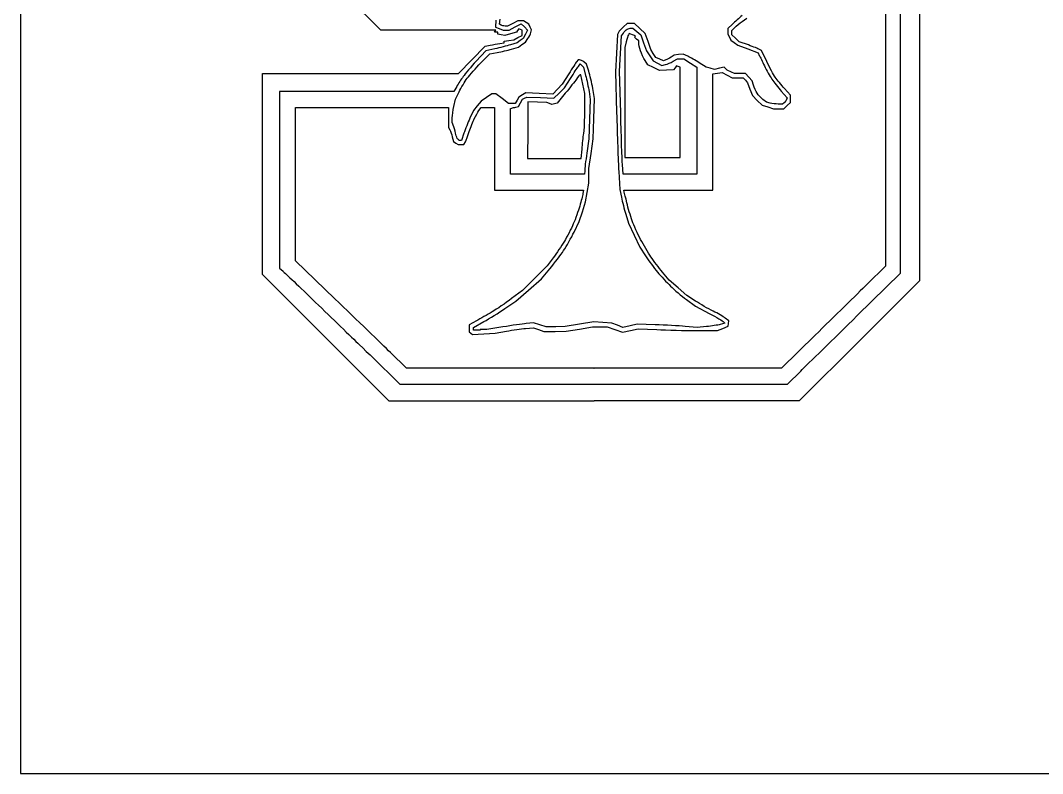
# Model space of a CAD drawing. Extents: x 2.7 to 30.1, y 1.6 to 101.3.
# Drawn here: x 2.695 to 5.734, y 54.481 to 56.72 of the extents above; entities that cross this region are included whole.
import ezdxf

# ---------------------------------------------------------------- set-up
doc = ezdxf.new("R2010")
doc.units = 0
doc.layers.get('0').update_dxf_attribs({"linetype": 'CONTINUOUS'})

msp = doc.modelspace()

# ---------------------------------------------------------------- linework, layer by layer
at = {"color": 5}
for p, q in [((2.694834, 59.100892), (2.694834, 54.481264)), ((2.694834, 54.481264), (30.070394, 54.481264))]:
    msp.add_line(p, q, dxfattribs=at)
at = {"color": 7}
for p, q in [((5.367779, 57.086762), (5.367801, 56.516688)), ((5.266485, 57.045296), (5.266508, 56.517543)), ((5.310976, 56.51769), (5.310976, 57.066538)), ((3.76614, 56.691801), (3.582663, 56.875257)), ((4.108344, 56.721237), (4.107074, 56.700747)), ((4.11958, 56.709386), (4.121217, 56.724542)), ((4.123972, 56.706564), (4.11958, 56.709386)), ((4.158279, 56.711568), (4.142731, 56.703694)), ((4.173826, 56.719442), (4.158279, 56.711568)), ((4.165508, 56.701001), (4.183396, 56.710682)), ((4.181918, 56.719442), (4.173826, 56.719442)), ((4.190009, 56.719442), (4.181918, 56.719442)), ((4.183396, 56.710682), (4.192974, 56.701114)), ((4.197936, 56.714249), (4.190009, 56.719442)), ((4.205864, 56.709056), (4.197936, 56.714249)), ((4.210255, 56.700561), (4.205864, 56.709056)), ((4.499032, 56.711048), (4.487782, 56.701171)), ((4.509736, 56.711048), (4.499032, 56.711048)), ((4.520421, 56.711048), (4.509736, 56.711048)), ((4.536514, 56.696091), (4.520421, 56.711048)), ((4.811774, 56.709014), (4.798078, 56.696031)), ((4.840924, 56.71724), (4.85444, 56.726949)), ((3.937186, 56.691801), (3.76614, 56.691801)), ((4.10823, 56.691801), (3.937186, 56.691801)), ((4.104336, 56.685479), (4.106283, 56.68864)), ((4.109252, 56.685479), (4.104336, 56.685479)), ((4.106283, 56.68864), (4.10823, 56.691801)), ((4.107074, 56.700747), (4.118357, 56.696034)), ((4.114168, 56.685479), (4.109252, 56.685479)), ((4.114168, 56.682657), (4.114168, 56.685479)), ((4.114168, 56.679835), (4.114168, 56.682657)), ((4.124546, 56.677859), (4.114168, 56.679835)), ((4.118357, 56.696034), (4.129643, 56.691321)), ((4.134923, 56.675884), (4.124546, 56.677859)), ((4.129643, 56.691321), (4.138624, 56.691321)), ((4.152105, 56.680879), (4.134923, 56.675884)), ((4.142731, 56.703694), (4.135546, 56.703742)), ((4.138624, 56.691321), (4.147621, 56.691321)), ((4.147621, 56.691321), (4.165508, 56.701001)), ((4.169286, 56.685874), (4.152105, 56.680879)), ((4.173079, 56.690757), (4.169286, 56.685874)), ((4.176873, 56.695639), (4.173079, 56.690757)), ((4.174042, 56.669449), (4.186632, 56.675884)), ((4.181752, 56.693664), (4.176873, 56.695639)), ((4.186632, 56.691688), (4.181752, 56.693664)), ((4.186632, 56.683786), (4.186632, 56.691688)), ((4.186632, 56.675884), (4.186632, 56.683786)), ((4.196186, 56.679101), (4.189836, 56.666655)), ((4.192974, 56.701114), (4.202536, 56.691547)), ((4.202536, 56.691547), (4.196186, 56.679101)), ((4.214647, 56.692066), (4.210255, 56.700561)), ((4.212728, 56.684503), (4.214647, 56.692066)), ((4.469494, 56.67817), (4.466841, 56.622961)), ((4.473014, 56.684745), (4.469494, 56.67817)), ((4.481653, 56.674292), (4.487295, 56.6829)), ((4.505077, 56.681203), (4.502283, 56.677506)), ((4.514329, 56.677986), (4.505077, 56.681203)), ((4.509957, 56.697519), (4.515672, 56.697474)), ((4.52358, 56.674769), (4.514329, 56.677986)), ((4.515672, 56.697474), (4.52759, 56.687285)), ((4.522141, 56.672511), (4.52358, 56.674769)), ((4.52759, 56.687285), (4.539509, 56.677097)), ((4.552606, 56.681133), (4.536514, 56.696091)), ((4.539509, 56.677097), (4.547654, 56.653503)), ((4.560644, 56.657765), (4.552606, 56.681133)), ((4.798078, 56.696031), (4.798078, 56.687593)), ((4.798078, 56.687593), (4.798078, 56.679155)), ((4.798078, 56.679155), (4.802486, 56.67066)), ((4.810091, 56.690204), (4.818744, 56.698868)), ((4.810091, 56.683938), (4.810091, 56.690204)), ((4.810091, 56.677673), (4.810091, 56.683938)), ((4.82096, 56.667428), (4.810091, 56.677673)), ((4.076983, 56.643513), (4.091641, 56.646758)), ((4.119689, 56.652008), (4.133077, 56.653983)), ((4.133077, 56.659063), (4.147265, 56.661039)), ((4.133077, 56.656523), (4.133077, 56.659063)), ((4.133077, 56.653983), (4.133077, 56.656523)), ((4.147265, 56.661039), (4.161452, 56.663014)), ((4.172095, 56.654011), (4.151753, 56.647802)), ((4.161452, 56.663014), (4.174042, 56.669449)), ((4.180966, 56.660333), (4.172095, 56.654011)), ((4.175336, 56.641323), (4.186004, 56.648576)), ((4.189836, 56.666655), (4.180966, 56.660333)), ((4.186004, 56.648576), (4.196672, 56.655829)), ((4.196672, 56.655829), (4.203747, 56.666384)), ((4.479, 56.622137), (4.481653, 56.674292)), ((4.49579, 56.657017), (4.49209, 56.640225)), ((4.520701, 56.670253), (4.522141, 56.672511)), ((4.526834, 56.665004), (4.520701, 56.670253)), ((4.532967, 56.659755), (4.526834, 56.665004)), ((4.532967, 56.653066), (4.532967, 56.659755)), ((4.547654, 56.653503), (4.555798, 56.62991)), ((4.568681, 56.634397), (4.560644, 56.657765)), ((4.802486, 56.67066), (4.806894, 56.662165)), ((4.806894, 56.662165), (4.817272, 56.654517)), ((4.817272, 56.654517), (4.827649, 56.646868)), ((4.831845, 56.657184), (4.82096, 56.667428)), ((4.827649, 56.646868), (4.857691, 56.635467)), ((4.859063, 56.647334), (4.831845, 56.657184)), ((4.037019, 56.602811), (4.076983, 56.643513)), ((4.078836, 56.630276), (4.050226, 56.599348)), ((4.063603, 56.593825), (4.090575, 56.621031)), ((4.105122, 56.635949), (4.078836, 56.630276)), ((4.090575, 56.621031), (4.112622, 56.624982)), ((4.155002, 56.635114), (4.175336, 56.641323)), ((4.466841, 56.622961), (4.464189, 56.56775)), ((4.476347, 56.569983), (4.479, 56.622137)), ((4.49209, 56.640225), (4.49209, 56.476683)), ((4.555798, 56.62991), (4.565668, 56.614839)), ((4.565668, 56.614839), (4.575537, 56.599768)), ((4.576465, 56.622064), (4.568681, 56.634397)), ((4.584249, 56.609731), (4.576465, 56.622064)), ((4.637984, 56.617492), (4.62904, 56.61117)), ((4.651392, 56.618903), (4.637984, 56.617492)), ((4.664801, 56.620314), (4.651392, 56.618903)), ((4.678661, 56.613795), (4.664801, 56.620314)), ((4.857691, 56.635467), (4.88773, 56.624065)), ((4.88773, 56.624065), (4.891631, 56.616332)), ((4.897779, 56.631332), (4.892027, 56.634408)), ((4.91349, 56.598433), (4.897779, 56.631332)), ((3.997054, 56.562106), (4.037019, 56.602811)), ((4.352694, 56.603067), (4.348359, 56.597564)), ((4.35743, 56.603067), (4.352694, 56.603067)), ((4.35359, 56.583772), (4.359141, 56.590912)), ((4.359141, 56.590912), (4.363767, 56.586284)), ((4.363767, 56.586284), (4.368392, 56.581655)), ((4.377804, 56.590763), (4.369983, 56.596915)), ((4.384515, 56.569342), (4.377804, 56.590763)), ((4.559744, 56.588849), (4.551797, 56.601436)), ((4.57707, 56.579959), (4.559744, 56.588849)), ((4.575537, 56.599768), (4.588872, 56.593305)), ((4.595315, 56.605102), (4.584249, 56.609731)), ((4.588872, 56.593305), (4.602207, 56.586842)), ((4.606381, 56.600474), (4.595315, 56.605102)), ((4.602207, 56.586842), (4.612494, 56.5891)), ((4.613239, 56.602732), (4.606381, 56.600474)), ((4.635648, 56.598809), (4.648528, 56.606316)), ((4.64546, 56.585152), (4.641126, 56.579254)), ((4.650651, 56.583176), (4.64546, 56.585152)), ((4.648528, 56.606316), (4.657997, 56.606316)), ((4.657997, 56.606316), (4.667468, 56.606316)), ((4.667468, 56.606316), (4.686854, 56.593785)), ((4.686854, 56.593785), (4.70624, 56.581254)), ((4.733222, 56.581706), (4.712871, 56.594491)), ((3.414961, 56.263622), (3.414961, 56.562106)), ((3.414961, 56.562106), (3.706007, 56.562106)), ((3.706007, 56.562106), (3.997054, 56.562106)), ((4.324828, 56.561276), (4.305637, 56.530497)), ((4.361343, 56.558967), (4.358944, 56.558967)), ((4.366857, 56.531169), (4.361343, 56.558967)), ((4.368392, 56.581655), (4.374976, 56.557074)), ((4.464189, 56.56775), (4.467454, 56.446488)), ((4.479503, 56.445571), (4.476347, 56.569983)), ((4.594395, 56.571069), (4.57707, 56.579959)), ((4.615593, 56.572198), (4.594395, 56.571069)), ((4.636791, 56.573327), (4.615593, 56.572198)), ((4.641126, 56.579254), (4.636791, 56.573327)), ((4.655821, 56.581201), (4.650651, 56.583176)), ((4.655821, 56.447241), (4.655821, 56.581201)), ((4.70624, 56.581254), (4.70624, 56.422129)), ((4.745939, 56.578263), (4.733222, 56.581706)), ((4.758656, 56.574848), (4.745939, 56.578263)), ((4.753374, 56.561411), (4.767127, 56.563387)), ((4.753374, 56.388536), (4.753374, 56.561411)), ((4.772824, 56.578122), (4.758656, 56.574848)), ((4.767127, 56.563387), (4.780896, 56.565363)), ((4.786991, 56.581396), (4.772824, 56.578122)), ((4.780896, 56.565363), (4.795953, 56.557376)), ((4.793288, 56.575525), (4.786991, 56.581396)), ((4.795953, 56.557376), (4.811012, 56.549389)), ((4.817327, 56.562938), (4.808454, 56.566297)), ((4.834128, 56.562938), (4.817327, 56.562938)), ((4.850929, 56.562938), (4.834128, 56.562938)), ((4.860561, 56.55196), (4.850929, 56.562938)), ((3.99182, 56.523574), (3.983384, 56.508616)), ((4.305637, 56.530497), (4.291503, 56.515962)), ((4.312834, 56.519552), (4.330433, 56.548088)), ((4.372372, 56.50337), (4.366857, 56.531169)), ((4.811012, 56.549389), (4.827322, 56.549389)), ((4.827322, 56.549389), (4.843632, 56.549389)), ((4.843632, 56.549389), (4.850252, 56.542305)), ((4.850252, 56.542305), (4.856873, 56.535221)), ((4.856873, 56.535221), (4.863858, 56.516312)), ((4.870193, 56.540981), (4.860561, 56.55196)), ((4.874093, 56.527548), (4.870193, 56.540981)), ((3.724326, 56.508613), (3.465266, 56.50861)), ((3.465266, 56.50861), (3.465266, 56.246135)), ((3.983384, 56.508616), (3.724326, 56.508613)), ((3.987828, 56.486075), (3.998984, 56.508286)), ((4.096786, 56.50206), (4.080603, 56.491166)), ((4.102701, 56.50206), (4.096786, 56.50206)), ((4.108617, 56.50206), (4.102701, 56.50206)), ((4.127472, 56.487893), (4.108617, 56.50206)), ((4.176841, 56.49251), (4.171507, 56.48314)), ((4.187255, 56.498944), (4.176841, 56.49251)), ((4.197669, 56.505379), (4.187255, 56.498944)), ((4.237529, 56.503403), (4.197669, 56.505379)), ((4.277389, 56.501428), (4.237529, 56.503403)), ((4.291503, 56.515962), (4.277389, 56.501428)), ((4.280723, 56.489524), (4.296778, 56.504538)), ((4.314833, 56.503993), (4.290381, 56.4746)), ((4.296778, 56.504538), (4.312834, 56.519552)), ((4.37235, 56.453207), (4.372372, 56.50337)), ((4.385227, 56.508876), (4.388893, 56.485254)), ((4.40155, 56.488084), (4.39638, 56.518006)), ((4.863858, 56.516312), (4.870843, 56.497403)), ((4.870843, 56.497403), (4.885358, 56.482813)), ((4.956869, 56.510101), (4.974195, 56.490345)), ((4.984596, 56.498363), (4.966743, 56.517639)), ((4.984596, 56.487272), (4.984596, 56.498363)), ((5.266508, 56.517543), (5.26653, 55.98979)), ((5.310976, 55.968838), (5.310976, 56.51769)), ((5.367801, 56.516688), (5.367823, 55.94661)), ((3.983346, 56.464937), (3.987828, 56.486075)), ((4.053101, 56.466444), (4.041781, 56.452643)), ((4.064421, 56.480273), (4.053101, 56.466444)), ((4.080603, 56.491166), (4.064421, 56.480273)), ((4.146327, 56.473725), (4.127472, 56.487893)), ((4.15625, 56.473748), (4.146327, 56.473725)), ((4.166173, 56.47377), (4.15625, 56.473748)), ((4.171507, 56.48314), (4.166173, 56.47377)), ((4.167626, 56.462713), (4.1755, 56.464406)), ((4.1755, 56.464406), (4.181305, 56.475215)), ((4.181305, 56.475215), (4.18711, 56.486024)), ((4.18711, 56.486024), (4.193895, 56.489044)), ((4.193895, 56.489044), (4.200679, 56.492064)), ((4.200679, 56.492064), (4.240701, 56.490935)), ((4.203835, 56.478099), (4.202932, 56.393949)), ((4.231941, 56.477253), (4.203835, 56.478099)), ((4.260048, 56.476406), (4.231941, 56.477253)), ((4.240701, 56.490935), (4.280723, 56.489524)), ((4.267594, 56.473527), (4.260048, 56.476406)), ((4.275141, 56.470649), (4.267594, 56.473527)), ((4.282761, 56.472624), (4.275141, 56.470649)), ((4.290381, 56.4746), (4.282761, 56.472624)), ((4.388893, 56.485254), (4.38703, 56.426986)), ((4.399744, 56.428239), (4.40155, 56.488084)), ((4.49209, 56.476683), (4.49209, 56.313141)), ((4.885358, 56.482813), (4.899873, 56.468193)), ((4.899873, 56.468193), (4.916981, 56.463113)), ((4.912735, 56.47782), (4.902248, 56.485553)), ((4.923892, 56.474716), (4.912735, 56.47782)), ((4.916981, 56.463113), (4.934089, 56.458033)), ((4.960253, 56.471775), (4.947643, 56.471696)), ((4.965169, 56.475613), (4.960253, 56.471775)), ((4.964349, 56.458033), (4.974473, 56.467093)), ((4.974195, 56.490345), (4.972135, 56.484898)), ((4.974473, 56.467093), (4.984596, 56.476152)), ((4.984596, 56.476152), (4.984596, 56.487272)), ((3.512499, 56.233249), (3.512499, 56.461316)), ((3.512499, 56.461316), (3.740167, 56.461316)), ((3.740167, 56.461316), (3.967834, 56.461316)), ((3.967735, 56.431877), (3.967633, 56.402436)), ((3.967834, 56.461316), (3.967735, 56.431877)), ((4.041781, 56.452643), (4.031132, 56.429331)), ((4.058034, 56.452651), (4.064147, 56.461316)), ((4.064147, 56.461316), (4.084405, 56.461316)), ((4.084405, 56.461316), (4.104663, 56.461316)), ((4.104663, 56.461316), (4.104663, 56.338481)), ((4.151878, 56.458366), (4.155815, 56.459778)), ((4.151878, 56.360627), (4.151878, 56.458366)), ((4.372329, 56.403045), (4.37235, 56.453207)), ((4.655821, 56.313284), (4.655821, 56.447241)), ((4.934089, 56.458033), (4.949219, 56.458033)), ((4.949219, 56.458033), (4.964349, 56.458033)), ((3.967633, 56.402436), (3.971443, 56.394872)), ((3.978755, 56.41723), (3.978811, 56.430522)), ((3.983126, 56.40374), (3.978755, 56.41723)), ((4.369444, 56.384136), (4.372329, 56.403045)), ((4.38703, 56.426986), (4.385167, 56.368716)), ((4.397937, 56.368397), (4.399744, 56.428239)), ((4.70624, 56.422129), (4.70624, 56.263004)), ((3.978628, 56.374044), (3.982004, 56.36078)), ((4.013533, 56.384746), (4.006585, 56.363495)), ((4.202932, 56.393949), (4.202028, 56.309793)), ((4.753374, 56.215664), (4.753374, 56.388536)), ((3.982004, 56.36078), (3.988915, 56.355925)), ((3.988915, 56.355925), (3.995827, 56.351071)), ((3.995827, 56.351071), (4.0045, 56.351071)), ((4.006585, 56.363495), (4.002504, 56.363495)), ((4.0045, 56.351071), (4.013172, 56.351071)), ((4.013172, 56.351071), (4.017544, 56.359735)), ((4.151878, 56.262888), (4.151878, 56.360627)), ((4.385167, 56.368716), (4.378801, 56.326196)), ((4.391444, 56.324393), (4.397937, 56.368397)), ((4.104663, 56.338481), (4.104663, 56.215644)), ((4.282175, 56.310135), (4.362338, 56.310135)), ((4.282191, 56.309793), (4.282175, 56.310135)), ((4.362338, 56.310135), (4.364455, 56.33768)), ((4.38495, 56.280389), (4.391444, 56.324393)), ((4.49209, 56.313141), (4.573981, 56.313141)), ((4.573931, 56.313284), (4.655821, 56.313284)), ((4.573981, 56.313141), (4.573931, 56.313284)), ((4.202028, 56.309793), (4.282191, 56.309793)), ((4.384941, 56.258262), (4.38495, 56.280389)), ((4.486327, 56.262888), (4.484492, 56.292025)), ((3.414961, 55.965135), (3.414961, 56.263622)), ((4.262115, 56.262888), (4.151878, 56.262888)), ((4.372323, 56.263196), (4.262084, 56.263196)), ((4.262084, 56.263196), (4.262115, 56.262888)), ((4.372377, 56.27344), (4.372323, 56.263196)), ((4.384932, 56.236136), (4.384941, 56.258262)), ((4.473587, 56.271682), (4.476454, 56.218139)), ((4.596272, 56.262888), (4.486327, 56.262888)), ((4.596297, 56.263004), (4.596272, 56.262888)), ((4.70624, 56.263004), (4.596297, 56.263004)), ((3.465266, 56.246135), (3.465266, 55.98366)), ((3.512499, 56.00518), (3.512499, 56.233249)), ((4.380089, 56.208478), (4.384932, 56.236136)), ((4.104663, 56.215644), (4.236869, 56.215644)), ((4.236869, 56.215644), (4.369076, 56.215644)), ((4.369076, 56.215644), (4.367129, 56.205399)), ((4.375263, 56.180821), (4.380089, 56.208478)), ((4.476454, 56.218139), (4.481424, 56.194517)), ((4.490016, 56.21016), (4.488379, 56.215664)), ((4.488379, 56.215664), (4.620876, 56.215664)), ((4.620876, 56.215664), (4.753374, 56.215664)), ((4.365828, 56.151777), (4.375263, 56.180821)), ((4.356393, 56.122731), (4.365828, 56.151777)), ((4.494485, 56.144123), (4.502576, 56.11734)), ((4.340973, 56.091235), (4.356393, 56.122731)), ((4.502576, 56.11734), (4.519321, 56.082023)), ((4.519321, 56.082023), (4.536065, 56.046706)), ((4.536065, 56.046706), (4.553247, 56.020375)), ((4.278766, 56.014513), (4.260896, 55.990439)), ((3.465266, 55.98366), (3.4755, 55.974629)), ((3.629823, 55.89239), (3.512499, 56.00518)), ((4.260896, 55.990439), (4.224432, 55.954126)), ((4.243593, 55.952029), (4.268889, 55.98226)), ((5.26653, 55.98979), (5.212198, 55.93638)), ((3.603152, 55.777009), (3.414961, 55.965135)), ((4.224432, 55.954126), (4.18797, 55.917812)), ((4.205487, 55.918704), (4.243593, 55.952029)), ((4.623892, 55.948594), (4.604055, 55.971849)), ((4.65006, 55.925791), (4.623892, 55.948594)), ((5.182628, 55.842755), (5.310976, 55.968838)), ((5.367823, 55.94661), (5.189092, 55.767856)), ((4.18797, 55.917812), (4.155165, 55.893343)), ((4.16738, 55.885376), (4.205487, 55.918704)), ((4.676227, 55.902987), (4.65006, 55.925791)), ((4.135219, 55.863589), (4.16738, 55.885376)), ((4.675207, 55.890346), (4.701979, 55.870365)), ((4.702045, 55.886025), (4.676227, 55.902987)), ((4.701979, 55.870365), (4.742035, 55.849424)), ((4.050318, 55.826987), (4.029059, 55.815332)), ((4.041645, 55.807765), (4.072351, 55.824783)), ((4.399632, 55.824024), (4.357111, 55.817053)), ((4.426404, 55.822331), (4.399632, 55.824024)), ((4.785576, 55.824278), (4.789059, 55.820073)), ((4.800953, 55.827284), (4.790432, 55.835327)), ((4.80005, 55.819184), (4.800953, 55.827284)), ((4.029059, 55.815332), (4.029059, 55.804833)), ((4.029059, 55.804833), (4.029059, 55.794362)), ((4.029059, 55.794362), (4.033885, 55.790355)), ((4.04164, 55.799891), (4.041642, 55.803842)), ((4.061435, 55.799891), (4.04164, 55.799891)), ((4.041642, 55.803842), (4.041645, 55.807765)), ((4.061943, 55.801424), (4.061435, 55.799891)), ((4.081736, 55.801424), (4.061943, 55.801424)), ((4.129484, 55.809269), (4.081736, 55.801424)), ((4.106234, 55.790298), (4.139701, 55.796536)), ((4.196462, 55.804861), (4.219757, 55.806837)), ((4.220102, 55.821038), (4.198667, 55.819063)), ((4.219757, 55.806837), (4.235431, 55.801333)), ((4.239, 55.815365), (4.220102, 55.821038)), ((4.235431, 55.801333), (4.251106, 55.79583)), ((4.257897, 55.809693), (4.239, 55.815365)), ((4.251106, 55.79583), (4.284177, 55.795946)), ((4.286244, 55.809873), (4.257897, 55.809693)), ((4.284177, 55.795946), (4.317248, 55.796067)), ((4.314591, 55.810054), (4.286244, 55.809873)), ((4.357111, 55.817053), (4.314591, 55.810054)), ((4.317248, 55.796067), (4.356619, 55.802643)), ((4.356619, 55.802643), (4.395989, 55.809219)), ((4.395989, 55.809219), (4.417483, 55.809219)), ((4.417483, 55.809219), (4.438977, 55.809219)), ((4.453176, 55.820637), (4.426404, 55.822331)), ((4.438977, 55.809219), (4.462097, 55.801458)), ((4.469703, 55.814005), (4.453176, 55.820637)), ((4.462097, 55.801458), (4.485216, 55.793696)), ((4.48623, 55.807373), (4.469703, 55.814005)), ((4.485216, 55.793696), (4.508322, 55.798664)), ((4.507489, 55.812396), (4.48623, 55.807373)), ((4.528749, 55.81742), (4.507489, 55.812396)), ((4.508322, 55.798664), (4.531427, 55.803602)), ((4.582292, 55.815444), (4.528749, 55.81742)), ((4.531427, 55.803602), (4.586545, 55.801062)), ((4.706464, 55.807655), (4.671151, 55.81059)), ((4.704658, 55.798522), (4.767651, 55.798553)), ((4.734226, 55.810195), (4.706464, 55.807655)), ((4.767651, 55.798553), (4.783399, 55.804819)), ((4.789059, 55.820073), (4.775523, 55.816432)), ((4.783399, 55.804819), (4.799147, 55.811084)), ((4.799147, 55.811084), (4.80005, 55.819184)), ((3.791344, 55.588879), (3.603152, 55.777009)), ((4.033885, 55.790355), (4.038711, 55.786347)), ((4.038711, 55.786347), (4.072471, 55.788323)), ((4.072471, 55.788323), (4.106234, 55.790298)), ((5.057554, 55.784595), (4.957239, 55.686221)), ((5.189092, 55.767856), (5.010359, 55.589105)), ((3.842646, 55.686503), (3.794896, 55.73305)), ((3.784938, 55.676348), (3.82275, 55.639375)), ((4.400105, 55.686503), (3.842646, 55.686503)), ((4.39978, 55.686221), (4.400105, 55.686503)), ((4.957239, 55.686221), (4.39978, 55.686221)), ((4.975241, 55.639259), (5.01476, 55.677966)), ((3.82275, 55.639375), (4.398986, 55.639341)), ((4.398986, 55.639341), (4.399005, 55.639293)), ((4.399005, 55.639293), (4.975241, 55.639259)), ((4.400811, 55.588871), (3.791344, 55.588879)), ((4.400892, 55.589111), (4.400811, 55.588871)), ((5.010359, 55.589105), (4.400892, 55.589111))]:
    msp.add_line(p, q, dxfattribs=at)
for points in [[(4.135546, 56.703742), (4.131592, 56.703762), (4.126385, 56.705153), (4.123972, 56.706564)], [(4.840121, 56.734752), (4.832067, 56.727725), (4.819305, 56.716154), (4.811774, 56.709014)], [(4.818744, 56.698868), (4.823517, 56.703637), (4.833493, 56.711906), (4.840924, 56.71724)], [(4.203747, 56.666384), (4.207631, 56.67217), (4.211675, 56.680326), (4.212728, 56.684503)], [(4.487782, 56.701171), (4.481596, 56.695752), (4.474955, 56.688358), (4.473014, 56.684745)], [(4.487295, 56.6829), (4.490396, 56.687641), (4.495476, 56.692862), (4.498581, 56.694527)], [(4.502283, 56.677506), (4.500844, 56.675531), (4.497822, 56.666246), (4.49579, 56.657017)], [(4.498581, 56.694527), (4.501682, 56.696221), (4.506799, 56.697519), (4.509957, 56.697519)], [(4.091641, 56.646758), (4.099696, 56.648452), (4.112328, 56.650907), (4.119689, 56.652008)], [(4.151753, 56.647802), (4.14056, 56.644388), (4.119579, 56.639054), (4.105122, 56.635949)], [(4.538408, 56.630206), (4.535414, 56.639096), (4.532967, 56.649397), (4.532967, 56.653066)], [(4.892027, 56.634408), (4.888872, 56.636102), (4.87403, 56.641915), (4.859063, 56.647334)], [(4.112622, 56.624982), (4.12474, 56.62724), (4.143819, 56.631699), (4.155002, 56.635114)], [(4.551797, 56.601436), (4.547425, 56.608379), (4.541402, 56.621305), (4.538408, 56.630206)], [(4.891631, 56.616332), (4.893776, 56.61207), (4.900594, 56.598072), (4.906797, 56.585248)], [(4.050226, 56.599348), (4.034497, 56.58233), (4.016813, 56.561694), (4.010941, 56.553475)], [(4.023385, 56.54857), (4.030678, 56.558505), (4.048771, 56.578867), (4.063603, 56.593825)], [(4.348359, 56.597564), (4.345989, 56.594544), (4.335389, 56.578204), (4.324828, 56.561276)], [(4.330433, 56.548088), (4.340122, 56.563779), (4.35053, 56.579841), (4.35359, 56.583772)], [(4.369983, 56.596915), (4.365682, 56.600302), (4.360041, 56.603067), (4.35743, 56.603067)], [(4.612494, 56.5891), (4.618155, 56.590511), (4.628567, 56.594688), (4.635648, 56.598809)], [(4.62904, 56.61117), (4.624124, 56.607699), (4.617012, 56.603917), (4.613239, 56.602732)], [(4.712871, 56.594491), (4.701678, 56.601518), (4.686283, 56.61021), (4.678661, 56.613795)], [(4.906797, 56.585248), (4.913001, 56.572407), (4.922907, 56.554695), (4.928808, 56.545878)], [(4.939051, 56.551226), (4.933644, 56.5591), (4.922143, 56.58034), (4.91349, 56.598433)], [(4.010941, 56.553475), (4.005062, 56.545263), (3.996463, 56.531801), (3.99182, 56.523574)], [(4.358944, 56.558967), (4.357674, 56.55897), (4.352667, 56.55321), (4.347915, 56.546183)], [(4.374976, 56.557074), (4.378606, 56.543555), (4.383212, 56.521869), (4.385227, 56.508876)], [(4.39638, 56.518006), (4.393532, 56.534459), (4.388198, 56.557565), (4.384515, 56.569342)], [(4.808454, 56.566297), (4.803575, 56.568272), (4.796753, 56.57228), (4.793288, 56.575525)], [(3.998984, 56.508286), (4.005117, 56.520506), (4.016092, 56.538639), (4.023385, 56.54857)], [(4.347915, 56.546183), (4.343162, 56.539155), (4.328281, 56.520162), (4.314833, 56.503993)], [(4.884869, 56.5037), (4.881076, 56.509429), (4.876233, 56.520153), (4.874093, 56.527548)], [(4.928808, 56.545878), (4.934704, 56.537073), (4.947336, 56.520958), (4.956869, 56.510101)], [(4.966743, 56.517639), (4.956927, 56.528222), (4.944467, 56.543349), (4.939051, 56.551226)], [(4.902248, 56.485553), (4.896479, 56.489814), (4.888659, 56.497971), (4.884869, 56.5037)], [(3.978811, 56.430522), (3.978844, 56.437832), (3.980871, 56.453298), (3.983346, 56.464937)], [(4.155815, 56.459778), (4.157988, 56.460624), (4.163291, 56.461753), (4.167626, 56.462713)], [(4.947643, 56.471696), (4.940712, 56.471653), (4.930027, 56.473107), (4.923892, 56.474716)], [(4.972135, 56.484898), (4.971034, 56.481907), (4.96787, 56.477702), (4.965169, 56.475613)], [(4.044084, 56.428239), (4.048402, 56.436903), (4.054679, 56.447882), (4.058034, 56.452651)], [(4.467454, 56.446488), (4.46926, 56.379796), (4.472009, 56.301135), (4.473587, 56.271682)], [(4.484492, 56.292025), (4.483392, 56.308055), (4.481244, 56.377143), (4.479503, 56.445571)], [(3.989677, 56.380823), (3.988407, 56.386016), (3.985539, 56.396345), (3.983126, 56.40374)], [(4.031132, 56.429331), (4.025273, 56.41649), (4.017363, 56.396441), (4.013533, 56.384746)], [(4.029081, 56.390444), (4.033018, 56.402551), (4.039766, 56.419578), (4.044084, 56.428239)], [(3.971443, 56.394872), (3.973531, 56.390723), (3.976757, 56.381354), (3.978628, 56.374044)], [(3.995138, 56.367446), (3.993332, 56.369704), (3.990873, 56.37563), (3.989677, 56.380823)], [(4.017544, 56.359735), (4.019943, 56.364505), (4.025144, 56.378334), (4.029081, 56.390444)], [(4.364455, 56.33768), (4.365555, 56.352835), (4.367847, 56.373742), (4.369444, 56.384136)], [(4.002504, 56.363495), (4.000246, 56.363495), (3.996952, 56.365188), (3.995138, 56.367446)], [(4.378801, 56.326196), (4.375298, 56.3028), (4.372414, 56.279071), (4.372377, 56.27344)], [(4.367129, 56.205399), (4.366028, 56.199783), (4.361758, 56.183189), (4.357587, 56.168536)], [(4.481424, 56.194517), (4.484161, 56.181535), (4.49004, 56.15885), (4.494485, 56.144123)], [(4.497873, 56.177812), (4.494444, 56.192572), (4.490908, 56.207129), (4.490016, 56.21016)], [(4.357587, 56.168536), (4.353416, 56.153888), (4.34487, 56.130004), (4.338619, 56.115452)], [(4.513621, 56.124915), (4.508397, 56.139252), (4.501302, 56.163052), (4.497873, 56.177812)], [(4.338619, 56.115452), (4.332359, 56.10089), (4.320364, 56.077657), (4.311943, 56.063794)], [(4.538668, 56.06934), (4.530122, 56.085568), (4.518851, 56.110584), (4.513621, 56.124915)], [(4.309866, 56.036114), (4.318485, 56.049096), (4.332489, 56.073912), (4.340973, 56.091235)], [(4.569212, 56.017462), (4.560957, 56.029767), (4.547216, 56.053107), (4.538668, 56.06934)], [(4.311943, 56.063794), (4.303524, 56.049937), (4.288595, 56.027755), (4.278766, 56.014513)], [(4.268889, 55.98226), (4.282805, 55.998883), (4.30124, 56.023123), (4.309866, 56.036114)], [(4.553247, 56.020375), (4.562698, 56.005868), (4.578652, 55.984216), (4.588713, 55.972225)], [(4.604055, 55.971849), (4.593149, 55.984634), (4.577466, 56.005163), (4.569212, 56.017462)], [(3.4755, 55.974629), (3.481124, 55.969662), (3.524714, 55.928014), (3.572352, 55.882077)], [(4.588713, 55.972225), (4.598782, 55.96023), (4.616328, 55.941397), (4.627722, 55.930368)], [(4.627722, 55.930368), (4.639115, 55.919333), (4.660483, 55.901328), (4.675207, 55.890346)], [(5.212198, 55.93638), (5.182316, 55.907006), (5.112726, 55.838702), (5.057554, 55.784595)], [(3.794896, 55.73305), (3.768636, 55.758647), (3.694352, 55.830354), (3.629823, 55.89239)], [(4.155165, 55.893343), (4.137114, 55.879881), (4.110935, 55.862079), (4.096969, 55.85377)], [(4.753883, 55.856211), (4.739568, 55.863267), (4.716245, 55.876701), (4.702045, 55.886025)], [(3.572352, 55.882077), (3.619991, 55.836137), (3.678804, 55.779374), (3.703048, 55.755938)], [(4.072351, 55.824783), (4.089242, 55.834153), (4.117531, 55.851623), (4.135219, 55.863589)], [(4.790432, 55.835327), (4.784643, 55.83973), (4.768193, 55.849128), (4.753883, 55.856211)], [(4.096969, 55.85377), (4.082999, 55.845473), (4.062011, 55.833422), (4.050318, 55.826987)], [(4.742035, 55.849424), (4.764068, 55.837909), (4.78366, 55.826592), (4.785576, 55.824278)], [(5.01476, 55.677966), (5.036497, 55.699245), (5.112037, 55.77341), (5.182628, 55.842755)], [(4.198667, 55.819063), (4.186876, 55.817934), (4.155745, 55.813559), (4.129484, 55.809269)], [(4.139701, 55.796536), (4.158107, 55.79995), (4.18365, 55.803704), (4.196462, 55.804861)], [(4.671151, 55.81059), (4.651728, 55.812284), (4.611742, 55.814372), (4.582292, 55.815444)], [(4.586545, 55.801062), (4.616861, 55.799651), (4.670012, 55.798522), (4.704658, 55.798522)], [(4.775523, 55.816432), (4.768084, 55.814457), (4.749494, 55.811634), (4.734226, 55.810195)], [(3.703048, 55.755938), (3.727291, 55.732485), (3.764143, 55.696685), (3.784938, 55.676348)]]:
    msp.add_open_spline(points, degree=3, dxfattribs=at)

doc.saveas('drawing.dxf')
